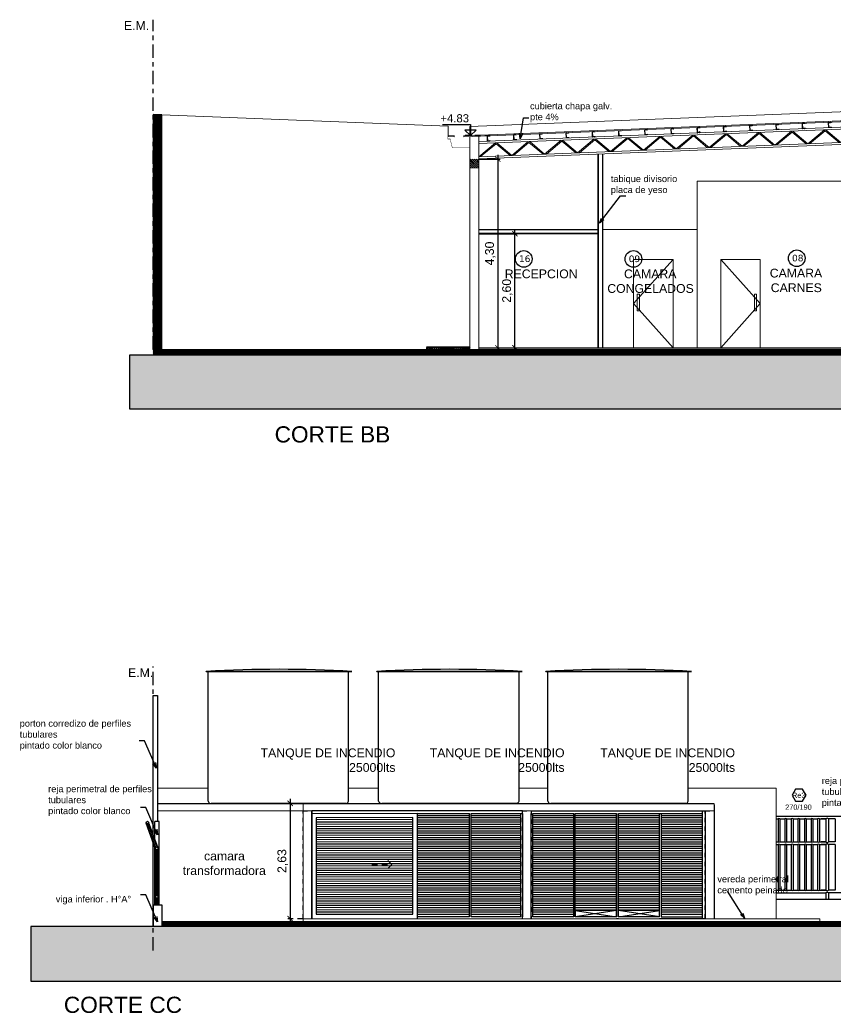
# Model space of a CAD drawing. Header units: metres. Extents: x 1166 to 1459, y -137 to 62.
# Drawn here: x 1255.54 to 1274.12, y -89.62 to -66.97 of the extents above; entities that cross this region are included whole.
import ezdxf

# ---------------------------------------------------------------- set-up
doc = ezdxf.new("R2010")
doc.units = ezdxf.units.M
doc.header["$LTSCALE"] = 0.508
doc.header["$PDMODE"] = 1
doc.header["$PDSIZE"] = -2
for name, pattern in [('ACAD_ISO10W100', [18, 12, -3, 0, -3]), ('HIDDEN', [0.375, 0.25, -0.125]), ('HIDDEN2', [0.1875, 0.125, -0.0625])]:
    doc.linetypes.add(name, pattern=pattern)
doc.layers.get('0').update_dxf_attribs({"color": 9})
doc.layers.get('Defpoints').update_dxf_attribs({"color": 9})
for name, color, linetype in [('1-EJES', 9, 'ACAD_ISO10W100'), ('2-Desig-Carp', 9, 'Continuous'), ('2-texto', 9, 'Continuous'), ('3-muros', 9, 'Continuous'), ('3-tabiques', 9, 'Continuous'), ('3-VISTA', 9, 'Continuous'), ('4-carpinterias', 9, 'Continuous'), ('8-cotas-100', 9, 'Continuous'), ('9-Hatch', 9, 'Continuous'), ('9-Hatch existente', 9, 'Continuous'), ('arq 0.09', 9, 'Continuous'), ('arq carpinterias', 9, 'Continuous'), ('arq gris 251', 9, 'Continuous'), ('Estructura', 9, 'HIDDEN2'), ('Metálica', 9, 'Continuous')]:
    doc.layers.add(name, color=color, linetype=linetype)
doc.styles.add('swiss', font='swissel.ttf')
doc.dimstyles.new('dim-100', dxfattribs={"dimtxt": 0.2, "dimasz": 0.12, "dimexe": 0.05, "dimexo": 0, "dimgap": 0.05, "dimtad": 1, "dimzin": 4, "dimtxsty": 'swiss', "dimblk": 'ARCHTICK', "dimcen": 0.5, "dimdle": 0.1, "dimclrd": 256, "dimclre": 252, "dimclrt": 256, "dimadec": 0, "dimazin": 0, "dimtfac": 1, "dimtix": 1, "dimtmove": 2, "dimatfit": 3, "dimldrblk": 'OPEN30', "dimfxl": 0.05, "dimtolj": 1, "dimtzin": 0, "dimarcsym": 0})

# ---------------------------------------------------------------- blocks, each defined once
blk = doc.blocks.new('C120x50x15x2')
for p, q in [((-0.025, 0.004), (-0.025, 0.116)), ((-0.023, 0.004), (-0.023, 0.116)), ((-0.021, 0.12), (0.021, 0.12)), ((-0.021, 0.118), (0.021, 0.118)), ((0.021, 0.002), (-0.021, 0.002)), ((0.021, 0), (-0.021, 0)), ((0.023, 0.116), (0.023, 0.105)), ((0.025, 0.105), (0.023, 0.105)), ((0.023, 0.015), (0.023, 0.004)), ((0.025, 0.015), (0.023, 0.015)), ((0.025, 0.116), (0.025, 0.105)), ((0.025, 0.015), (0.025, 0.004))]:
    blk.add_line(p, q)
for centre, radius, start, end in [((-0.021, 0.116), 0.004, 90, 180), ((-0.021, 0.004), 0.004, 180, 270), ((-0.021, 0.116), 0.002, 90, 180), ((-0.021, 0.004), 0.002, 180, 270), ((0.021, 0.116), 0.004, 0, 90), ((0.021, 0.116), 0.002, 0, 90), ((0.021, 0.004), 0.004, 270, 0), ((0.021, 0.004), 0.002, 270, 0)]:
    blk.add_arc(centre, radius, start, end)
blk = doc.blocks.new('_ARCHTICK')
at = {"color": 0, "linetype": 'ByBlock', "const_width": 0.15}
blk.add_lwpolyline([(-0.5, -0.5), (0.5, 0.5)], dxfattribs=at)
blk = doc.blocks.new('_Open30')
at = {"color": 0, "linetype": 'ByBlock', "lineweight": -2}
for p, q in [((-1, 0.27), (0, 0)), ((0, 0), (-1, -0.27)), ((0, 0), (-1, 0))]:
    blk.add_line(p, q, dxfattribs=at)
blk = doc.blocks.new('*D408')
at = {"layer": '8-cotas-100', "color": 252, "lineweight": -2, "transparency": 16777216}
for p, q in [((1266, -70.148), (1266.483, -70.148)), ((1265.999, -74.448), (1266.483, -74.448))]:
    blk.add_line(p, q, dxfattribs=at)
at = {"layer": '8-cotas-100', "lineweight": -2, "transparency": 16777216}
blk.add_line((1266.433, -70.048), (1266.433, -74.548), dxfattribs=at)
at = {"layer": 'Defpoints', "color": 0, "transparency": 16777216}
for p in [(1266, -70.148), (1265.999, -74.448), (1266.433, -74.448)]:
    blk.add_point(p, dxfattribs=at)
at = {"layer": '8-cotas-100', "lineweight": -2, "transparency": 16777216, "xscale": 0.12, "yscale": 0.12, "zscale": 0.12}
for p, rotation in [((1266.433, -70.148), 90), ((1266.433, -74.448), 270)]:
    blk.add_blockref('_ARCHTICK', p, dxfattribs=dict(at, rotation=rotation))
at = {"layer": '8-cotas-100', "transparency": 16777216, "insert": (1266.262, -72.298), "char_height": 0.2, "attachment_point": 5, "rotation": 90, "style": 'swiss'}
blk.add_mtext('\\A1;4,30', dxfattribs=at)
blk = doc.blocks.new('*D414')
at = {"layer": '8-cotas-100', "lineweight": -2, "transparency": 16777216}
blk.add_line((1266.822, -74.548), (1266.822, -71.748), dxfattribs=at)
at = {"layer": '8-cotas-100', "color": 252, "lineweight": -2, "transparency": 16777216}
for p, q in [((1265.999, -71.848), (1266.872, -71.848)), ((1265.999, -74.448), (1266.872, -74.448))]:
    blk.add_line(p, q, dxfattribs=at)
at = {"layer": 'Defpoints', "color": 0, "transparency": 16777216}
for p in [(1265.999, -71.848), (1266.822, -71.848), (1265.999, -74.448)]:
    blk.add_point(p, dxfattribs=at)
at = {"layer": '8-cotas-100', "lineweight": -2, "transparency": 16777216, "xscale": 0.12, "yscale": 0.12, "zscale": 0.12}
for p, rotation in [((1266.822, -71.848), 90), ((1266.822, -74.448), 270)]:
    blk.add_blockref('_ARCHTICK', p, dxfattribs=dict(at, rotation=rotation))
at = {"layer": '8-cotas-100', "transparency": 16777216, "insert": (1266.651, -73.148), "char_height": 0.2, "attachment_point": 5, "rotation": 90, "style": 'swiss'}
blk.add_mtext('\\A1;2,60', dxfattribs=at)
blk = doc.blocks.new('*D595')
at = {"layer": '8-cotas-100', "color": 252, "linetype": 'HIDDEN', "lineweight": -2, "transparency": 16777216}
for p, q in [((1261.994, -84.835), (1261.649, -84.835)), ((1261.994, -87.465), (1261.649, -87.465))]:
    blk.add_line(p, q, dxfattribs=at)
at = {"layer": '8-cotas-100', "lineweight": -2, "transparency": 16777216}
blk.add_line((1261.699, -84.735), (1261.699, -87.565), dxfattribs=at)
at = {"layer": 'Defpoints', "color": 0, "transparency": 16777216}
for p in [(1261.994, -84.835), (1261.699, -87.465), (1261.994, -87.465)]:
    blk.add_point(p, dxfattribs=at)
at = {"layer": '8-cotas-100', "lineweight": -2, "transparency": 16777216, "xscale": 0.12, "yscale": 0.12, "zscale": 0.12}
for p, rotation in [((1261.699, -84.835), 90), ((1261.699, -87.465), 270)]:
    blk.add_blockref('_ARCHTICK', p, dxfattribs=dict(at, rotation=rotation))
at = {"layer": '8-cotas-100', "transparency": 16777216, "insert": (1261.528, -86.15), "char_height": 0.2, "attachment_point": 5, "rotation": 90, "style": 'swiss'}
blk.add_mtext('\\A1;2,63', dxfattribs=at)

msp = doc.modelspace()

# ---------------------------------------------------------------- hatches: boundary and pattern name
at = {"layer": '9-Hatch', "linetype": 'Continuous', "lineweight": 0}
h = msp.add_hatch(dxfattribs=at)
h.set_pattern_fill('ANSI31', color=256, scale=0.01, angle=-90)
h.set_pattern_definition([(315, (-1e-12, -13.57876), (0.0224506403, 0.0224506403), [])])
h.paths.add_polyline_path([(1265.997, -70.148), (1265.799, -70.148), (1265.799, -70.348), (1265.997, -70.348)])
h = msp.add_hatch(dxfattribs=at)
h.set_pattern_fill('ANSI31', color=256, scale=0.005, angle=-90)
h.set_pattern_definition([(315, (0.2, -11.814364), (0.01122532015, 0.01122532015), [])])
h.paths.add_polyline_path([(1302.174, -74.608), (1302.174, -74.488), (1258.574, -74.488), (1258.574, -74.608)])
h.paths.add_polyline_path([(1303.184, -74.488), (1303.184, -74.608), (1336.974, -74.608), (1336.974, -74.488)])
at = {"layer": '9-Hatch'}
h = msp.add_hatch(dxfattribs=at)
h.set_pattern_fill('ANSI31', color=256, scale=0.01, angle=-90)
h.set_pattern_definition([(315, (0, -13.905735), (0.0224506403, 0.0224506403), [])])
h.paths.add_polyline_path([(1265.799, -74.438), (1264.804, -74.438), (1264.804, -74.488), (1265.799, -74.488)])
h = msp.add_hatch(dxfattribs=at)
h.set_pattern_fill('HOUND', color=256, scale=0.1, angle=45)
h.set_pattern_definition([(45, (0, 0.21733), (0.336759605, 0.561266008), [2.54, -1.27]), (135, (0, 0.21733), (0.336759605, -0.561266008), [2.54, -1.27])])
h.paths.add_polyline_path([(1338.885, -75.85), (1338.885, -74.608), (1258.047, -74.608), (1258.047, -75.85)])
at = {"layer": '9-Hatch', "linetype": 'Continuous', "lineweight": 0}
h = msp.add_hatch(dxfattribs=at)
h.set_pattern_fill('ANSI31', color=256, scale=0.005, angle=-90)
h.set_pattern_definition([(315, (29.026803, -24.85161), (0.01122532015, 0.01122532015), [])])
h.paths.add_polyline_path([(1272.31, -87.645), (1272.31, -87.525), (1258.774, -87.525), (1258.774, -87.645)])
h.paths.add_polyline_path([(1272.31, -87.525), (1272.31, -87.645), (1333.924, -87.645), (1333.924, -87.525)])
at = {"layer": '9-Hatch'}
h = msp.add_hatch(dxfattribs=at)
h.set_pattern_fill('HOUND', color=256, scale=0.1, angle=45)
h.set_pattern_definition([(45, (11.76061, 1.39057), (0.336759605, 0.561266008), [2.54, -1.27]), (135, (11.76061, 1.39057), (0.336759605, -0.561266008), [2.54, -1.27])])
h.paths.add_polyline_path([(1272.31, -88.887), (1272.31, -87.645), (1255.789, -87.645), (1255.789, -88.887)])
h.paths.add_polyline_path([(1272.31, -87.645), (1272.31, -88.887), (1334.196, -88.887), (1334.196, -87.645)])
at = {"layer": '9-Hatch existente', "linetype": 'Continuous', "lineweight": 0}
h = msp.add_hatch(dxfattribs=at)
h.set_pattern_fill('ANSI31', color=256, scale=0.005, angle=-90)
h.set_pattern_definition([(315, (0, -11.694364), (0.01122532015, 0.01122532015), [])])
h.paths.add_polyline_path([(1258.773, -69.139), (1258.574, -69.131), (1258.574, -74.488), (1258.774, -74.488)])

# ---------------------------------------------------------------- linework, layer by layer
at = {"layer": '1-EJES', "linetype": 'ACAD_ISO10W100', "ltscale": 0.05}
for p, q in [((1258.574, -74.488), (1258.574, -66.971)), ((1258.574, -88.187), (1258.574, -81.716)), ((1258.574, -87.645), (1258.574, -83.238))]:
    msp.add_line(p, q, dxfattribs=at)
at = {"layer": '2-texto'}
msp.add_line((1265.939, -69.485), (1265.679, -69.485), dxfattribs=at)
at = {"layer": '2-texto', "linetype": 'HIDDEN'}
msp.add_line((1266.261, -69.608), (1265.69, -69.608), dxfattribs=at)
at = {"layer": '2-texto'}
for points in [[(1265.175, -69.353), (1265.809, -69.353), (1265.809, -69.608)], [(1265.809, -69.608), (1265.679, -69.485)], [(1265.809, -69.608), (1265.939, -69.485)]]:
    msp.add_lwpolyline(points, dxfattribs=at)
for centre in [(1267.022, -72.423), (1269.524, -72.423), (1273.247, -72.407)]:
    msp.add_circle(centre, 0.19, dxfattribs=at)
at = {"layer": '3-muros', "linetype": 'Continuous', "lineweight": 0}
for p, q in [((1258.574, -69.131), (1258.574, -74.48)), ((1258.774, -69.139), (1258.774, -74.488)), ((1258.574, -70.921), (1258.574, -73.921)), ((1258.774, -74.488), (1258.774, -71.888)), ((1265.999, -74.448), (1280.154, -74.448)), ((1265.999, -74.458), (1280.154, -74.458)), ((1258.774, -87.525), (1258.774, -87.465))]:
    msp.add_line(p, q, dxfattribs=at)
at = {"layer": '3-muros'}
for p, q in [((1258.774, -69.139), (1258.574, -69.131)), ((1271.362, -84.865), (1271.362, -87.465))]:
    msp.add_line(p, q, dxfattribs=at)
at = {"layer": '3-muros', "lineweight": 0}
for p, q in [((1265.797, -74.488), (1265.795, -69.629)), ((1265.999, -74.488), (1265.999, -69.621))]:
    msp.add_line(p, q, dxfattribs=at)
at = {"layer": '3-muros', "linetype": 'Continuous', "lineweight": 0, "flags": 128}
msp.add_lwpolyline([(1264.804, -74.428), (1264.804, -74.428), (1265.799, -74.428)], dxfattribs=at)
at = {"layer": '3-muros'}
msp.add_lwpolyline([(1258.047, -74.608), (1338.885, -74.608), (1338.885, -75.85), (1258.047, -75.85)], close=True, dxfattribs=at)
for points in [[(1272.31, -87.645), (1255.789, -87.645), (1255.789, -88.887), (1272.31, -88.887)], [(1272.31, -88.887), (1334.196, -88.887), (1334.196, -87.645), (1272.31, -87.645)]]:
    msp.add_lwpolyline(points, dxfattribs=at)
at = {"layer": '3-tabiques', "linetype": 'Continuous', "lineweight": 0}
for p, q in [((1265.795, -69.401), (1275.904, -69.001)), ((1265.299, -69.397), (1258.774, -69.139)), ((1265.299, -69.629), (1265.299, -69.397)), ((1265.794, -69.609), (1265.795, -69.401)), ((1268.716, -74.448), (1268.716, -70.034)), ((1268.728, -74.448), (1268.728, -70.034)), ((1268.816, -74.448), (1268.816, -70.03)), ((1268.828, -74.448), (1268.828, -70.03)), ((1268.716, -71.748), (1265.999, -71.748)), ((1268.716, -71.76), (1265.999, -71.76)), ((1268.716, -71.836), (1265.999, -71.836)), ((1268.716, -71.848), (1265.999, -71.848))]:
    msp.add_line(p, q, dxfattribs=at)
at = {"layer": '3-VISTA', "lineweight": 0}
for p, q in [((1265.653, -69.615), (1275.903, -69.209)), ((1265.654, -69.635), (1275.904, -69.229)), ((1266, -69.741), (1275.904, -69.35)), ((1266.002, -69.791), (1275.904, -69.4)), ((1272.749, -69.825), (1273.126, -69.509)), ((1273.499, -69.795), (1273.158, -69.509)), ((1273.499, -69.795), (1273.876, -69.48)), ((1273.54, -69.794), (1273.892, -69.499)), ((1274.212, -69.767), (1273.892, -69.499)), ((1274.249, -69.765), (1273.908, -69.48)), ((1265.441, -69.615), (1265.299, -69.609)), ((1265.44, -69.635), (1265.299, -69.629)), ((1265.44, -69.635), (1265.44, -69.615)), ((1265.654, -69.635), (1265.654, -69.615)), ((1265.998, -70.092), (1275.904, -69.7)), ((1266, -70.142), (1275.904, -69.75)), ((1266.75, -70.062), (1267.127, -69.747)), ((1267.5, -70.032), (1267.159, -69.747)), ((1267.5, -70.032), (1267.877, -69.717)), ((1267.541, -70.031), (1267.893, -69.736)), ((1268.213, -70.004), (1267.893, -69.736)), ((1268.25, -70.003), (1267.909, -69.717)), ((1268.25, -70.003), (1268.627, -69.687)), ((1268.291, -70.001), (1268.643, -69.707)), ((1268.963, -69.975), (1268.643, -69.707)), ((1269, -69.973), (1268.659, -69.687)), ((1269, -69.973), (1269.377, -69.658)), ((1269.041, -69.972), (1269.393, -69.677)), ((1269.713, -69.945), (1269.393, -69.677)), ((1269.75, -69.943), (1269.409, -69.658)), ((1269.75, -69.943), (1270.127, -69.628)), ((1269.791, -69.942), (1270.143, -69.647)), ((1270.463, -69.915), (1270.143, -69.647)), ((1270.5, -69.914), (1270.159, -69.628)), ((1270.5, -69.914), (1270.876, -69.598)), ((1270.541, -69.912), (1270.892, -69.618)), ((1271.213, -69.886), (1270.892, -69.618)), ((1271.25, -69.884), (1270.909, -69.598)), ((1271.25, -69.884), (1271.626, -69.569)), ((1271.291, -69.883), (1271.642, -69.588)), ((1271.962, -69.856), (1271.642, -69.588)), ((1272, -69.854), (1271.658, -69.569)), ((1272, -69.854), (1272.376, -69.539)), ((1272.04, -69.853), (1272.392, -69.558)), ((1272.712, -69.826), (1272.392, -69.558)), ((1272.749, -69.825), (1272.408, -69.539)), ((1272.79, -69.823), (1273.142, -69.529)), ((1273.462, -69.797), (1273.142, -69.529)), ((1266, -70.092), (1266.377, -69.776)), ((1266.041, -70.09), (1266.393, -69.796)), ((1266.713, -70.064), (1266.393, -69.796)), ((1266.75, -70.062), (1266.409, -69.776)), ((1266.791, -70.061), (1267.143, -69.766)), ((1267.463, -70.034), (1267.143, -69.766)), ((1259.828, -84.485), (1258.674, -84.485)), ((1263.716, -84.485), (1263.028, -84.485)), ((1267.571, -84.485), (1266.916, -84.485)), ((1272.774, -84.485), (1270.771, -84.485)), ((1272.774, -87.465), (1272.774, -84.485)), ((1258.574, -84.865), (1258.574, -87.525)), ((1271.362, -84.835), (1258.674, -84.835)), ((1271.362, -84.845), (1258.674, -84.845)), ((1258.674, -84.845), (1258.674, -85.005)), ((1271.362, -84.845), (1258.674, -84.845)), ((1261.994, -87.525), (1261.994, -84.835)), ((1271.362, -85.005), (1271.362, -84.845)), ((1261.994, -85.005), (1258.674, -85.005)), ((1258.674, -85.005), (1271.362, -85.005))]:
    msp.add_line(p, q, dxfattribs=at)
at = {"layer": '3-VISTA', "linetype": 'Continuous', "lineweight": 0}
for p, q in [((1270.974, -74.448), (1270.974, -70.648)), ((1270.974, -70.648), (1274.974, -70.648)), ((1270.974, -71.748), (1268.828, -71.748))]:
    msp.add_line(p, q, dxfattribs=at)
at = {"layer": '3-VISTA'}
for p, q in [((1263.103, -81.825), (1259.787, -81.825)), ((1259.787, -81.835), (1259.787, -81.825)), ((1263.103, -81.835), (1259.787, -81.835)), ((1259.828, -84.785), (1259.828, -81.825)), ((1263.073, -81.835), (1259.917, -81.835)), ((1263.028, -84.785), (1263.028, -81.835)), ((1266.991, -81.825), (1263.675, -81.825)), ((1263.675, -81.835), (1263.675, -81.825)), ((1266.991, -81.835), (1263.675, -81.835)), ((1263.716, -84.785), (1263.716, -81.825)), ((1266.961, -81.835), (1263.805, -81.835)), ((1266.916, -84.785), (1266.916, -81.835)), ((1270.846, -81.825), (1267.53, -81.825)), ((1267.53, -81.835), (1267.53, -81.825)), ((1270.846, -81.835), (1267.53, -81.835)), ((1267.571, -84.785), (1267.571, -81.825)), ((1270.816, -81.835), (1267.66, -81.835)), ((1270.771, -84.785), (1270.771, -81.835)), ((1262.978, -84.835), (1259.898, -84.835)), ((1266.866, -84.835), (1263.786, -84.835)), ((1270.721, -84.835), (1267.642, -84.835))]:
    msp.add_line(p, q, dxfattribs=at)
at = {"layer": '3-VISTA', "linetype": 'Continuous', "lineweight": 0}
for points in [[(1270.428, -74.438), (1270.428, -72.438), (1269.528, -72.438), (1269.528, -74.438)], [(1270.428, -72.438), (1269.528, -73.438), (1270.428, -74.448)], [(1271.515, -74.438), (1271.515, -72.438), (1272.415, -72.438), (1272.415, -74.438)], [(1271.515, -72.438), (1272.415, -73.438), (1271.515, -74.448)], [(1269.659, -73.223), (1269.659, -73.603), (1269.61, -73.603), (1269.61, -73.223), (1269.659, -73.223)], [(1272.284, -73.223), (1272.284, -73.603), (1272.333, -73.603), (1272.333, -73.223), (1272.284, -73.223)]]:
    msp.add_lwpolyline(points, dxfattribs=at)
at = {"layer": '3-VISTA', "lineweight": 0, "flags": 128}
for points in [[(1261.994, -87.465), (1272.31, -87.465)], [(1272.31, -87.465), (1272.774, -87.465), (1273.774, -87.465), (1273.774, -87.525)]]:
    msp.add_lwpolyline(points, dxfattribs=at)
at = {"layer": '3-VISTA'}
for centre, radius, start, end in [((1261.445, -111.557), 29.778, 86.8083, 93.1917), ((1265.333, -111.557), 29.778, 86.8083, 93.1917), ((1269.188, -111.557), 29.778, 86.8083, 93.1917), ((1259.888, -84.775), 0.061, 189.5576, 260.4424), ((1262.968, -84.775), 0.061, 279.5576, 350.4424), ((1263.776, -84.775), 0.061, 189.5576, 260.4424), ((1266.856, -84.775), 0.061, 279.5576, 350.4424), ((1267.632, -84.775), 0.061, 189.5576, 260.4424), ((1270.711, -84.775), 0.061, 279.5576, 350.4424)]:
    msp.add_arc(centre, radius, start, end, dxfattribs=at)
at = {"layer": '4-carpinterias'}
for p, q in [((1272.774, -85.125), (1275.377, -85.125)), ((1258.63, -85.876), (1258.415, -85.284)), ((1258.63, -85.876), (1258.415, -85.284)), ((1258.636, -85.846), (1258.438, -85.303)), ((1258.636, -85.846), (1258.438, -85.303)), ((1258.664, -85.836), (1258.466, -85.293)), ((1258.664, -85.836), (1258.466, -85.293)), ((1258.687, -85.855), (1258.471, -85.263)), ((1258.687, -85.855), (1258.471, -85.263)), ((1258.612, -85.649), (1258.612, -85.245)), ((1258.712, -85.245), (1258.612, -85.245)), ((1258.712, -87.145), (1258.712, -85.245)), ((1272.774, -85.185), (1272.822, -85.185)), ((1272.822, -85.185), (1272.822, -85.715)), ((1272.862, -85.185), (1272.972, -85.185)), ((1272.862, -85.185), (1272.862, -85.715)), ((1272.972, -85.185), (1272.972, -85.715)), ((1273.012, -85.185), (1273.122, -85.185)), ((1273.012, -85.185), (1273.012, -85.715)), ((1273.122, -85.185), (1273.122, -85.715)), ((1273.162, -85.185), (1273.272, -85.185)), ((1273.162, -85.185), (1273.162, -85.715)), ((1273.272, -85.185), (1273.272, -85.715)), ((1273.312, -85.185), (1273.422, -85.185)), ((1273.312, -85.185), (1273.312, -85.715)), ((1273.422, -85.185), (1273.422, -85.715)), ((1273.462, -85.185), (1273.572, -85.185)), ((1273.462, -85.185), (1273.462, -85.715)), ((1273.572, -85.185), (1273.572, -85.715)), ((1273.612, -85.185), (1273.722, -85.185)), ((1273.612, -85.185), (1273.612, -85.715)), ((1273.722, -85.185), (1273.722, -85.715)), ((1273.762, -85.185), (1273.762, -85.715)), ((1273.762, -85.185), (1273.912, -85.185)), ((1273.912, -85.185), (1273.802, -85.185)), ((1273.912, -85.185), (1273.912, -85.715)), ((1273.912, -85.185), (1273.912, -85.715)), ((1273.972, -85.185), (1273.972, -85.715)), ((1274.122, -85.185), (1273.972, -85.185)), ((1274.122, -85.185), (1274.122, -85.715)), ((1258.612, -87.145), (1258.612, -85.824)), ((1258.612, -87.145), (1258.612, -85.824)), ((1272.774, -85.715), (1272.822, -85.715)), ((1272.774, -85.775), (1272.822, -85.775)), ((1272.822, -85.775), (1272.822, -86.815)), ((1272.862, -85.715), (1272.972, -85.715)), ((1272.862, -85.775), (1273.122, -85.775)), ((1272.862, -85.775), (1272.862, -86.815)), ((1272.862, -85.775), (1272.972, -85.775)), ((1272.972, -85.775), (1272.972, -86.815)), ((1273.012, -85.715), (1273.122, -85.715)), ((1273.012, -85.775), (1273.012, -86.815)), ((1273.122, -85.775), (1273.122, -86.815)), ((1273.162, -85.715), (1273.272, -85.715)), ((1273.162, -85.775), (1273.272, -85.775)), ((1273.162, -85.775), (1273.162, -86.815)), ((1273.272, -85.775), (1273.272, -86.815)), ((1273.312, -85.715), (1273.422, -85.715)), ((1273.312, -85.775), (1273.422, -85.775)), ((1273.312, -85.775), (1273.312, -86.815)), ((1273.422, -85.775), (1273.422, -86.815)), ((1273.462, -85.715), (1273.572, -85.715)), ((1273.462, -85.775), (1273.572, -85.775)), ((1273.462, -85.775), (1273.462, -86.815)), ((1273.572, -85.775), (1273.572, -86.815)), ((1273.612, -85.715), (1273.722, -85.715)), ((1273.612, -85.775), (1273.722, -85.775)), ((1273.612, -85.775), (1273.612, -86.815)), ((1273.722, -85.775), (1273.722, -86.815)), ((1273.762, -85.715), (1273.912, -85.715)), ((1273.762, -85.775), (1273.912, -85.775)), ((1273.762, -85.775), (1273.762, -86.815)), ((1273.912, -85.715), (1273.802, -85.715)), ((1273.912, -85.775), (1273.802, -85.775)), ((1273.912, -85.775), (1273.912, -86.815)), ((1273.912, -85.775), (1273.912, -86.815)), ((1274.122, -85.715), (1273.972, -85.715)), ((1273.972, -85.775), (1273.972, -86.815)), ((1274.122, -85.775), (1273.972, -85.775)), ((1274.122, -85.775), (1274.122, -86.815)), ((1258.629, -87.145), (1258.629, -85.865)), ((1258.629, -87.145), (1258.629, -85.865)), ((1258.644, -85.891), (1258.644, -86.939)), ((1258.644, -85.891), (1258.644, -86.939)), ((1258.674, -85.891), (1258.674, -86.939)), ((1258.674, -85.891), (1258.674, -86.939)), ((1258.689, -87.145), (1258.689, -85.865)), ((1258.689, -87.145), (1258.689, -85.865)), ((1272.774, -86.815), (1272.822, -86.815)), ((1272.774, -86.875), (1273.912, -86.875)), ((1272.862, -86.815), (1272.972, -86.815)), ((1273.012, -86.815), (1273.122, -86.815)), ((1273.162, -86.815), (1273.272, -86.815)), ((1273.312, -86.815), (1273.422, -86.815)), ((1273.462, -86.815), (1273.572, -86.815)), ((1273.612, -86.815), (1273.722, -86.815)), ((1273.762, -86.815), (1273.912, -86.815)), ((1273.912, -86.815), (1273.802, -86.815)), ((1273.912, -86.875), (1273.912, -87.025)), ((1273.912, -86.875), (1273.912, -87.025)), ((1274.122, -86.815), (1273.972, -86.815)), ((1273.972, -86.875), (1273.972, -87.025)), ((1275.412, -86.875), (1273.972, -86.875)), ((1258.574, -87.145), (1258.574, -87.645)), ((1258.574, -87.145), (1258.774, -87.145)), ((1258.574, -87.145), (1258.574, -87.645)), ((1258.574, -87.145), (1258.774, -87.145)), ((1258.644, -86.991), (1258.644, -87.145)), ((1258.644, -86.991), (1258.644, -87.145)), ((1258.674, -86.991), (1258.674, -87.145)), ((1258.674, -86.991), (1258.674, -87.145)), ((1258.774, -87.145), (1258.774, -87.645)), ((1258.774, -87.145), (1258.774, -87.645)), ((1276.498, -87.025), (1272.774, -87.025))]:
    msp.add_line(p, q, dxfattribs=at)
at = {"layer": '4-carpinterias', "lineweight": 0, "const_width": 0.01, "flags": 128}
msp.add_lwpolyline([(1265.795, -69.637), (1265.795, -69.887), (1265.395, -69.887), (1265.345, -69.687), (1265.295, -69.687), (1265.293, -69.63), (1265.313, -69.63)], dxfattribs=at)
at = {"layer": '4-carpinterias', "flags": 128}
msp.add_lwpolyline([(1258.574, -87.525), (1258.574, -82.375), (1258.674, -82.375), (1258.674, -85.245)], dxfattribs=at)
at = {"layer": '4-carpinterias'}
for centre in [(1258.443, -85.274), (1258.443, -85.274), (1258.659, -85.865), (1258.659, -85.865), (1258.659, -86.965), (1258.659, -86.965)]:
    msp.add_circle(centre, 0.03, dxfattribs=at)
for centre, radius, start, end in [((1272.842, -85.209), 0.0308, 49.5858, 130.4142), ((1272.992, -85.209), 0.0308, 49.5858, 130.4142), ((1273.142, -85.209), 0.0308, 49.5858, 130.4142), ((1273.292, -85.209), 0.0308, 49.5858, 130.4142), ((1273.442, -85.209), 0.0308, 49.5858, 130.4142), ((1273.592, -85.209), 0.0308, 49.5858, 130.4142), ((1273.742, -85.209), 0.0308, 49.5858, 130.4142), ((1273.942, -85.218), 0.0442, 47.2903, 132.7097), ((1272.842, -85.692), 0.0308, 229.5858, 310.4142), ((1272.842, -85.799), 0.0308, 49.5858, 130.4142), ((1272.992, -85.692), 0.0308, 229.5858, 310.4142), ((1272.992, -85.799), 0.0308, 49.5858, 130.4142), ((1273.142, -85.692), 0.0308, 229.5858, 310.4142), ((1273.142, -85.799), 0.0308, 49.5858, 130.4142), ((1273.292, -85.692), 0.0308, 229.5858, 310.4142), ((1273.292, -85.799), 0.0308, 49.5858, 130.4142), ((1273.442, -85.692), 0.0308, 229.5858, 310.4142), ((1273.442, -85.799), 0.0308, 49.5858, 130.4142), ((1273.592, -85.692), 0.0308, 229.5858, 310.4142), ((1273.592, -85.799), 0.0308, 49.5858, 130.4142), ((1273.742, -85.692), 0.0308, 229.5858, 310.4142), ((1273.742, -85.799), 0.0308, 49.5858, 130.4142), ((1273.942, -85.683), 0.0442, 227.2903, 312.7097), ((1273.942, -85.808), 0.0442, 47.2903, 132.7097), ((1272.842, -86.792), 0.0308, 229.5858, 310.4142), ((1272.992, -86.792), 0.0308, 229.5858, 310.4142), ((1273.142, -86.792), 0.0308, 229.5858, 310.4142), ((1273.292, -86.792), 0.0308, 229.5858, 310.4142), ((1273.442, -86.792), 0.0308, 229.5858, 310.4142), ((1273.592, -86.792), 0.0308, 229.5858, 310.4142), ((1273.742, -86.792), 0.0308, 229.5858, 310.4142), ((1273.942, -86.783), 0.0442, 227.2903, 312.7097), ((1273.942, -86.908), 0.0442, 47.2903, 132.7097)]:
    msp.add_arc(centre, radius, start, end, dxfattribs=at)
at = {"layer": '9-Hatch', "linetype": 'HIDDEN'}
for points in [[(1263.564, -86.226), (1264.014, -86.226), (1263.879, -86.088)], [(1263.564, -86.226), (1264.014, -86.226), (1263.879, -86.364)]]:
    msp.add_lwpolyline(points, dxfattribs=at)
at = {"layer": 'arq 0.09'}
for p, q in [((1262.194, -87.465), (1262.194, -85.005)), ((1264.594, -85.11), (1265.783, -85.11)), ((1265.783, -87.425), (1265.783, -85.065)), ((1265.823, -87.425), (1265.823, -85.065)), ((1265.823, -85.11), (1266.96, -85.11)), ((1266.96, -87.425), (1266.96, -85.065)), ((1267.194, -87.465), (1267.194, -85.065)), ((1267.194, -87.465), (1267.194, -85.065)), ((1267.23, -87.425), (1267.23, -85.065)), ((1267.23, -85.11), (1268.164, -85.11)), ((1268.164, -87.425), (1268.164, -85.065)), ((1268.194, -87.425), (1268.194, -85.065)), ((1268.194, -85.11), (1269.141, -85.11)), ((1269.181, -87.425), (1269.181, -85.065)), ((1269.181, -85.11), (1270.116, -85.11)), ((1270.116, -87.425), (1270.116, -85.065)), ((1270.156, -85.11), (1271.077, -85.11)), ((1264.494, -85.205), (1262.294, -85.21)), ((1262.294, -85.26), (1264.494, -85.255)), ((1262.294, -85.31), (1264.494, -85.305)), ((1262.294, -85.36), (1264.494, -85.355)), ((1264.594, -85.16), (1265.783, -85.16)), ((1264.594, -85.21), (1265.783, -85.21)), ((1264.594, -85.26), (1265.783, -85.26)), ((1264.594, -85.31), (1265.783, -85.31)), ((1264.594, -85.36), (1265.783, -85.36)), ((1265.823, -85.16), (1266.96, -85.16)), ((1265.823, -85.21), (1266.96, -85.21)), ((1265.823, -85.26), (1266.96, -85.26)), ((1265.823, -85.31), (1266.96, -85.31)), ((1265.823, -85.36), (1266.96, -85.36)), ((1267.23, -85.16), (1268.164, -85.16)), ((1267.23, -85.21), (1268.164, -85.21)), ((1267.23, -85.26), (1268.164, -85.26)), ((1267.23, -85.31), (1268.164, -85.31)), ((1267.23, -85.36), (1268.164, -85.36)), ((1268.194, -85.16), (1269.141, -85.16)), ((1268.194, -85.21), (1269.141, -85.21)), ((1268.194, -85.26), (1269.141, -85.26)), ((1268.194, -85.31), (1269.141, -85.31)), ((1268.194, -85.36), (1269.141, -85.36)), ((1269.181, -85.16), (1270.116, -85.16)), ((1269.181, -85.21), (1270.116, -85.21)), ((1269.181, -85.26), (1270.116, -85.26)), ((1269.181, -85.31), (1270.116, -85.31)), ((1269.181, -85.36), (1270.116, -85.36)), ((1270.156, -85.16), (1271.094, -85.16)), ((1270.156, -85.21), (1271.094, -85.21)), ((1270.156, -85.26), (1271.094, -85.26)), ((1270.156, -85.31), (1271.094, -85.31)), ((1270.156, -85.36), (1271.094, -85.36)), ((1262.294, -85.41), (1264.494, -85.405)), ((1262.294, -85.46), (1264.494, -85.455)), ((1262.294, -85.51), (1264.494, -85.505)), ((1262.294, -85.56), (1264.494, -85.555)), ((1262.294, -85.61), (1264.494, -85.605)), ((1264.594, -85.41), (1265.783, -85.41)), ((1264.594, -85.46), (1265.783, -85.46)), ((1264.594, -85.51), (1265.783, -85.51)), ((1264.594, -85.56), (1265.783, -85.56)), ((1265.823, -85.41), (1266.96, -85.41)), ((1265.823, -85.46), (1266.96, -85.46)), ((1265.823, -85.51), (1266.96, -85.51)), ((1265.823, -85.56), (1266.96, -85.56)), ((1267.23, -85.41), (1268.164, -85.41)), ((1267.23, -85.46), (1268.164, -85.46)), ((1267.23, -85.51), (1268.164, -85.51)), ((1267.23, -85.56), (1268.164, -85.56)), ((1268.194, -85.41), (1269.141, -85.41)), ((1268.194, -85.46), (1269.141, -85.46)), ((1268.194, -85.51), (1269.141, -85.51)), ((1268.194, -85.56), (1269.141, -85.56)), ((1269.181, -85.41), (1270.116, -85.41)), ((1269.181, -85.46), (1270.116, -85.46)), ((1269.181, -85.51), (1270.116, -85.51)), ((1269.181, -85.56), (1270.116, -85.56)), ((1270.156, -85.41), (1271.094, -85.41)), ((1270.156, -85.46), (1271.094, -85.46)), ((1270.156, -85.51), (1271.094, -85.51)), ((1270.156, -85.56), (1271.094, -85.56)), ((1262.294, -85.66), (1264.494, -85.655)), ((1262.294, -85.71), (1264.494, -85.705)), ((1262.294, -85.76), (1264.494, -85.755)), ((1262.294, -85.81), (1264.494, -85.805)), ((1264.594, -85.61), (1265.783, -85.61)), ((1264.594, -85.66), (1265.783, -85.66)), ((1264.594, -85.71), (1265.783, -85.71)), ((1264.594, -85.76), (1265.783, -85.76)), ((1264.594, -85.81), (1265.783, -85.81)), ((1265.823, -85.61), (1266.96, -85.61)), ((1265.823, -85.66), (1266.96, -85.66)), ((1265.823, -85.71), (1266.96, -85.71)), ((1265.823, -85.76), (1266.96, -85.76)), ((1265.823, -85.81), (1266.96, -85.81)), ((1267.23, -85.61), (1268.164, -85.61)), ((1267.23, -85.66), (1268.164, -85.66)), ((1267.23, -85.71), (1268.164, -85.71)), ((1267.23, -85.76), (1268.164, -85.76)), ((1267.23, -85.81), (1268.164, -85.81)), ((1268.194, -85.61), (1269.141, -85.61)), ((1268.194, -85.66), (1269.141, -85.66)), ((1268.194, -85.71), (1269.141, -85.71)), ((1268.194, -85.76), (1269.141, -85.76)), ((1268.194, -85.81), (1269.141, -85.81)), ((1269.181, -85.61), (1270.116, -85.61)), ((1269.181, -85.66), (1270.116, -85.66)), ((1269.181, -85.71), (1270.116, -85.71)), ((1269.181, -85.76), (1270.116, -85.76)), ((1269.181, -85.81), (1270.116, -85.81)), ((1270.156, -85.61), (1271.094, -85.61)), ((1270.156, -85.66), (1271.094, -85.66)), ((1270.156, -85.71), (1271.094, -85.71)), ((1270.156, -85.76), (1271.094, -85.76)), ((1270.156, -85.81), (1271.094, -85.81)), ((1262.294, -85.86), (1264.494, -85.855)), ((1262.294, -85.91), (1264.494, -85.905)), ((1262.294, -85.96), (1264.494, -85.955)), ((1262.294, -86.01), (1264.494, -86.005)), ((1262.294, -86.06), (1264.494, -86.055)), ((1264.594, -85.86), (1265.783, -85.86)), ((1264.594, -85.91), (1265.783, -85.91)), ((1264.594, -85.96), (1265.783, -85.96)), ((1264.594, -86.01), (1265.783, -86.01)), ((1265.823, -85.86), (1266.96, -85.86)), ((1265.823, -85.91), (1266.96, -85.91)), ((1265.823, -85.96), (1266.96, -85.96)), ((1265.823, -86.01), (1266.96, -86.01)), ((1267.23, -85.86), (1268.164, -85.86)), ((1267.23, -85.91), (1268.164, -85.91)), ((1267.23, -85.96), (1268.164, -85.96)), ((1267.23, -86.01), (1268.164, -86.01)), ((1268.194, -85.86), (1269.141, -85.86)), ((1268.194, -85.91), (1269.141, -85.91)), ((1268.194, -85.96), (1269.141, -85.96)), ((1268.194, -86.01), (1269.141, -86.01)), ((1269.181, -85.86), (1270.116, -85.86)), ((1269.181, -85.91), (1270.116, -85.91)), ((1269.181, -85.96), (1270.116, -85.96)), ((1269.181, -86.01), (1270.116, -86.01)), ((1270.156, -85.86), (1271.094, -85.86)), ((1270.156, -85.91), (1271.094, -85.91)), ((1270.156, -85.96), (1271.094, -85.96)), ((1270.156, -86.01), (1271.094, -86.01)), ((1262.294, -86.11), (1264.494, -86.105)), ((1262.294, -86.16), (1264.494, -86.155)), ((1262.294, -86.21), (1264.494, -86.205)), ((1262.294, -86.26), (1264.494, -86.255)), ((1264.594, -86.06), (1265.783, -86.06)), ((1264.594, -86.11), (1265.783, -86.11)), ((1264.594, -86.16), (1265.783, -86.16)), ((1264.594, -86.21), (1265.783, -86.21)), ((1264.594, -86.26), (1265.783, -86.26)), ((1265.823, -86.06), (1266.96, -86.06)), ((1265.823, -86.11), (1266.96, -86.11)), ((1265.823, -86.16), (1266.96, -86.16)), ((1265.823, -86.21), (1266.96, -86.21)), ((1265.823, -86.26), (1266.96, -86.26)), ((1267.23, -86.06), (1268.164, -86.06)), ((1267.23, -86.11), (1268.164, -86.11)), ((1267.23, -86.16), (1268.164, -86.16)), ((1267.23, -86.21), (1268.164, -86.21)), ((1267.23, -86.26), (1268.164, -86.26)), ((1268.194, -86.06), (1269.141, -86.06)), ((1268.194, -86.11), (1269.141, -86.11)), ((1268.194, -86.16), (1269.141, -86.16)), ((1268.194, -86.21), (1269.141, -86.21)), ((1268.194, -86.26), (1269.141, -86.26)), ((1269.181, -86.06), (1270.116, -86.06)), ((1269.181, -86.11), (1270.116, -86.11)), ((1269.181, -86.16), (1270.116, -86.16)), ((1269.181, -86.21), (1270.116, -86.21)), ((1269.181, -86.26), (1270.116, -86.26)), ((1270.156, -86.06), (1271.094, -86.06)), ((1270.156, -86.11), (1271.094, -86.11)), ((1270.156, -86.16), (1271.094, -86.16)), ((1270.156, -86.21), (1271.094, -86.21)), ((1270.156, -86.26), (1271.094, -86.26)), ((1262.294, -86.31), (1264.494, -86.305)), ((1262.294, -86.36), (1264.494, -86.355)), ((1262.294, -86.41), (1264.494, -86.405)), ((1262.294, -86.46), (1264.494, -86.455)), ((1262.294, -86.51), (1264.494, -86.505)), ((1264.594, -86.31), (1265.783, -86.31)), ((1264.594, -86.36), (1265.783, -86.36)), ((1264.594, -86.41), (1265.783, -86.41)), ((1264.594, -86.46), (1265.783, -86.46)), ((1264.594, -86.51), (1265.783, -86.51)), ((1265.823, -86.31), (1266.96, -86.31)), ((1265.823, -86.36), (1266.96, -86.36)), ((1265.823, -86.41), (1266.96, -86.41)), ((1265.823, -86.46), (1266.96, -86.46)), ((1265.823, -86.51), (1266.96, -86.51)), ((1267.23, -86.31), (1268.164, -86.31)), ((1267.23, -86.36), (1268.164, -86.36)), ((1267.23, -86.41), (1268.164, -86.41)), ((1267.23, -86.46), (1268.164, -86.46)), ((1267.23, -86.51), (1268.164, -86.51)), ((1268.194, -86.31), (1269.141, -86.31)), ((1268.194, -86.36), (1269.141, -86.36)), ((1268.194, -86.41), (1269.141, -86.41)), ((1268.194, -86.46), (1269.141, -86.46)), ((1268.194, -86.51), (1269.141, -86.51)), ((1269.181, -86.31), (1270.116, -86.31)), ((1269.181, -86.36), (1270.116, -86.36)), ((1269.181, -86.41), (1270.116, -86.41)), ((1269.181, -86.46), (1270.116, -86.46)), ((1269.181, -86.51), (1270.116, -86.51)), ((1270.156, -86.31), (1271.094, -86.31)), ((1270.156, -86.36), (1271.094, -86.36)), ((1270.156, -86.41), (1271.094, -86.41)), ((1270.156, -86.46), (1271.094, -86.46)), ((1270.156, -86.51), (1271.094, -86.51)), ((1262.294, -86.56), (1264.494, -86.555)), ((1262.294, -86.61), (1264.494, -86.605)), ((1262.294, -86.66), (1264.494, -86.655)), ((1262.294, -86.71), (1264.494, -86.705)), ((1264.594, -86.56), (1265.783, -86.56)), ((1264.594, -86.61), (1265.783, -86.61)), ((1264.594, -86.66), (1265.783, -86.66)), ((1264.594, -86.71), (1265.783, -86.71)), ((1265.823, -86.56), (1266.96, -86.56)), ((1265.823, -86.61), (1266.96, -86.61)), ((1265.823, -86.66), (1266.96, -86.66)), ((1265.823, -86.71), (1266.96, -86.71)), ((1267.23, -86.56), (1268.164, -86.56)), ((1267.23, -86.61), (1268.164, -86.61)), ((1267.23, -86.66), (1268.164, -86.66)), ((1267.23, -86.71), (1268.164, -86.71)), ((1268.194, -86.56), (1269.141, -86.56)), ((1268.194, -86.61), (1269.141, -86.61)), ((1268.194, -86.66), (1269.141, -86.66)), ((1268.194, -86.71), (1269.141, -86.71)), ((1269.181, -86.56), (1270.116, -86.56)), ((1269.181, -86.61), (1270.116, -86.61)), ((1269.181, -86.66), (1270.116, -86.66)), ((1269.181, -86.71), (1270.116, -86.71)), ((1270.156, -86.56), (1271.094, -86.56)), ((1270.156, -86.61), (1271.094, -86.61)), ((1270.156, -86.66), (1271.094, -86.66)), ((1270.156, -86.71), (1271.094, -86.71)), ((1262.294, -86.76), (1264.494, -86.755)), ((1262.294, -86.81), (1264.494, -86.805)), ((1262.294, -86.86), (1264.494, -86.855)), ((1262.294, -86.91), (1264.494, -86.905)), ((1262.294, -86.96), (1264.494, -86.955)), ((1264.594, -86.76), (1265.783, -86.76)), ((1264.594, -86.81), (1265.783, -86.81)), ((1264.594, -86.86), (1265.783, -86.86)), ((1264.594, -86.91), (1265.783, -86.91)), ((1264.594, -86.96), (1265.783, -86.96)), ((1265.823, -86.76), (1266.96, -86.76)), ((1265.823, -86.81), (1266.96, -86.81)), ((1265.823, -86.86), (1266.96, -86.86)), ((1265.823, -86.91), (1266.96, -86.91)), ((1265.823, -86.96), (1266.96, -86.96)), ((1267.23, -86.76), (1268.164, -86.76)), ((1267.23, -86.81), (1268.164, -86.81)), ((1267.23, -86.86), (1268.164, -86.86)), ((1267.23, -86.91), (1268.164, -86.91)), ((1267.23, -86.96), (1268.164, -86.96)), ((1268.194, -86.76), (1269.141, -86.76)), ((1268.194, -86.81), (1269.141, -86.81)), ((1268.194, -86.86), (1269.141, -86.86)), ((1268.194, -86.91), (1269.141, -86.91)), ((1268.194, -86.96), (1269.141, -86.96)), ((1269.181, -86.76), (1270.116, -86.76)), ((1269.181, -86.81), (1270.116, -86.81)), ((1269.181, -86.86), (1270.116, -86.86)), ((1269.181, -86.91), (1270.116, -86.91)), ((1269.181, -86.96), (1270.116, -86.96)), ((1270.156, -86.76), (1271.094, -86.76)), ((1270.156, -86.81), (1271.094, -86.81)), ((1270.156, -86.86), (1271.094, -86.86)), ((1270.156, -86.91), (1271.094, -86.91)), ((1270.156, -86.96), (1271.094, -86.96)), ((1262.294, -87.01), (1264.494, -87.005)), ((1262.294, -87.06), (1264.494, -87.055)), ((1262.294, -87.11), (1264.494, -87.105)), ((1262.294, -87.16), (1264.494, -87.155)), ((1264.594, -87.01), (1265.783, -87.01)), ((1264.594, -87.06), (1265.783, -87.06)), ((1264.594, -87.11), (1265.783, -87.11)), ((1264.594, -87.16), (1265.783, -87.16)), ((1265.823, -87.01), (1266.96, -87.01)), ((1265.823, -87.06), (1266.96, -87.06)), ((1265.823, -87.11), (1266.96, -87.11)), ((1265.823, -87.16), (1266.96, -87.16)), ((1267.23, -87.01), (1268.164, -87.01)), ((1267.23, -87.06), (1268.164, -87.06)), ((1267.23, -87.11), (1268.164, -87.11)), ((1267.23, -87.16), (1268.164, -87.16)), ((1268.194, -87.01), (1269.141, -87.01)), ((1268.194, -87.06), (1269.141, -87.06)), ((1268.194, -87.11), (1269.141, -87.11)), ((1268.194, -87.16), (1269.141, -87.16)), ((1269.181, -87.01), (1270.116, -87.01)), ((1269.181, -87.06), (1270.116, -87.06)), ((1269.181, -87.11), (1270.116, -87.11)), ((1269.181, -87.16), (1270.116, -87.16)), ((1270.156, -87.01), (1271.094, -87.01)), ((1270.156, -87.06), (1271.094, -87.06)), ((1270.156, -87.11), (1271.094, -87.11)), ((1270.156, -87.16), (1271.094, -87.16)), ((1262.294, -87.21), (1264.494, -87.205)), ((1262.294, -87.26), (1264.494, -87.255)), ((1262.294, -87.31), (1264.494, -87.305)), ((1264.594, -87.21), (1265.783, -87.21)), ((1264.594, -87.26), (1265.783, -87.26)), ((1264.594, -87.31), (1265.783, -87.31)), ((1264.594, -87.36), (1265.783, -87.36)), ((1265.823, -87.21), (1266.96, -87.21)), ((1265.823, -87.26), (1266.96, -87.26)), ((1265.823, -87.31), (1266.96, -87.31)), ((1265.823, -87.36), (1266.96, -87.36)), ((1267.23, -87.21), (1268.164, -87.21)), ((1267.23, -87.26), (1268.164, -87.26)), ((1267.23, -87.31), (1268.164, -87.31)), ((1267.23, -87.36), (1268.164, -87.36)), ((1268.194, -87.21), (1269.141, -87.21)), ((1268.194, -87.26), (1269.141, -87.26)), ((1269.181, -87.21), (1270.116, -87.21)), ((1269.181, -87.26), (1270.116, -87.26)), ((1270.156, -87.21), (1271.094, -87.21)), ((1270.156, -87.26), (1271.094, -87.26)), ((1270.156, -87.31), (1271.094, -87.31)), ((1270.156, -87.36), (1271.094, -87.36)), ((1270.116, -87.425), (1269.181, -87.425))]:
    msp.add_line(p, q, dxfattribs=at)
for points in [[(1266.994, -85.005), (1262.194, -85.005), (1262.194, -87.465)], [(1262.194, -87.425), (1262.194, -85.065), (1264.594, -85.06)], [(1262.194, -87.465), (1262.194, -85.065), (1264.594, -85.06), (1264.594, -87.46)], [(1264.594, -85.065), (1265.783, -85.065)], [(1265.823, -85.065), (1266.994, -85.065), (1266.994, -87.425)], [(1267.194, -85.005), (1271.162, -85.005), (1271.162, -87.465), (1270.116, -87.465)], [(1267.23, -85.065), (1268.164, -85.065)], [(1268.194, -85.065), (1269.141, -85.065), (1269.141, -87.425), (1268.194, -87.425)], [(1269.141, -87.425), (1269.141, -85.065)], [(1269.181, -87.425), (1269.181, -85.065)], [(1269.181, -85.065), (1271.094, -85.065)], [(1270.156, -85.065), (1270.156, -87.425), (1271.094, -87.425)], [(1271.094, -85.005), (1271.094, -87.465)], [(1269.141, -87.275), (1268.194, -87.275), (1268.194, -87.425)], [(1269.022, -87.29), (1269.02, -87.295)], [(1270.116, -87.425), (1270.116, -87.275), (1269.181, -87.275)], [(1265.783, -87.425), (1264.594, -87.425)], [(1266.96, -87.425), (1265.823, -87.425)], [(1268.164, -87.425), (1267.23, -87.425)], [(1269.181, -87.465), (1269.141, -87.465)]]:
    msp.add_lwpolyline(points, dxfattribs=at)
msp.add_lwpolyline([(1264.494, -85.16), (1262.294, -85.165), (1262.294, -87.365), (1264.494, -87.36)], close=True, dxfattribs=at)
at = {"layer": 'arq carpinterias'}
msp.add_lwpolyline([(1273.46, -84.649), (1273.381, -84.511), (1273.221, -84.511), (1273.141, -84.649), (1273.221, -84.787), (1273.381, -84.787)], close=True, dxfattribs=at)
at = {"layer": 'arq gris 251'}
for points in [[(1269.141, -87.275), (1268.194, -87.425)], [(1268.194, -87.275), (1269.141, -87.425)], [(1270.116, -87.425), (1269.181, -87.275)], [(1269.181, -87.425), (1270.116, -87.275)]]:
    msp.add_lwpolyline(points, dxfattribs=at)
at = {"layer": 'Estructura', "linetype": 'Continuous', "lineweight": 0}
for p, q in [((1258.574, -74.488), (1302.174, -74.488)), ((1272.31, -87.525), (1258.774, -87.525)), ((1293.774, -87.525), (1272.31, -87.525))]:
    msp.add_line(p, q, dxfattribs=at)
at = {"layer": 'Estructura'}
for p, q in [((1261.994, -87.465), (1261.994, -85.005)), ((1261.994, -85.005), (1262.194, -85.005)), ((1262.194, -85.005), (1262.194, -87.465)), ((1266.994, -87.465), (1266.994, -85.005)), ((1266.994, -85.005), (1267.194, -85.005)), ((1267.194, -85.005), (1267.194, -87.465)), ((1271.162, -87.465), (1271.162, -85.005)), ((1271.162, -85.005), (1271.362, -85.005)), ((1271.362, -85.005), (1271.362, -87.465))]:
    msp.add_line(p, q, dxfattribs=at)
at = {"layer": 'Estructura', "linetype": 'Continuous', "lineweight": 0, "const_width": 0.01}
msp.add_lwpolyline([(1265.797, -70.348), (1265.997, -70.348), (1265.997, -70.148), (1265.797, -70.148)], close=True, dxfattribs=at)
at = {"layer": 'Estructura', "linetype": 'Continuous', "lineweight": 0, "flags": 128}
msp.add_lwpolyline([(1264.804, -74.488), (1264.804, -74.438), (1265.799, -74.438)], dxfattribs=at)

# ---------------------------------------------------------------- block references
at = {"layer": 'Metálica', "rotation": 2.897112407853484}
for p in [(1268.619, -69.638), (1269.219, -69.616), (1269.816, -69.59), (1270.414, -69.569), (1271.011, -69.543), (1271.611, -69.521), (1272.209, -69.496), (1272.808, -69.474), (1273.406, -69.448), (1274.003, -69.427), (1266.225, -69.734), (1266.825, -69.707), (1267.422, -69.685), (1268.022, -69.663)]:
    msp.add_blockref('C120x50x15x2', p, dxfattribs=at)

# ---------------------------------------------------------------- texts
at = {"layer": '2-Desig-Carp', "char_height": 0.12, "width": 5.11385, "attachment_point": 3, "style": 'swiss'}
for s, insert in [('Re3', (1273.446, -84.59)), ('\\pi-0.36,l0.48,t0.48;{\\fArial|b0|i0|c0|p34;270/190}', (1273.589, -84.862))]:
    msp.add_mtext(s, dxfattribs=dict(at, insert=insert))
at = {"layer": '2-texto', "style": 'swiss'}
for s, height, p in [('+4.83', 0.1847, (1265.123, -69.307)), ('CORTE BB', 0.3694, (1261.344, -76.607)), ('CORTE CC', 0.3694, (1256.539, -89.613))]:
    msp.add_text(s, height=height, dxfattribs=at).set_placement(p)
for s, insert, char_height, width, attachment_point in [('E.M.', (1257.91, -66.999), 0.2, 3.10441, 1), ('\\A1;cubierta chapa galv.\\Ppte 4%', (1267.167, -69.304), 0.15, 3.95327, 7), ('\\A1;tabique divisorio\\Pplaca de yeso', (1269.008, -70.965), 0.15, 3.95327, 7), ('{\\fVerdana|b0|i0|c0|p34;08}', (1273.139, -72.48), 0.15, 0.29475, 7), ('\\pi0.37649;{\\fArial|b0|i0|c0|p34;RECEPCION}', (1266.214, -72.662), 0.2, 2.36921, 1), ('\\pi0.59368;{\\fArial|b0|i0|c0|p34;CAMARA\\P\\pi0.21298;CONGELADOS}', (1268.715, -72.662), 0.2, 2.36921, 1), ('\\pi0.59368;{\\fArial|b0|i0|c0|p34;CAMARA\\P\\pi0.61667;CARNES}', (1272.038, -72.645), 0.2, 2.36921, 1), ('E.M.', (1258.003, -81.757), 0.2, 3.10441, 1), ('\\A1;porton corredizo de perfiles tubulares\\Ppintado color blanco', (1255.533, -83.632), 0.15, 2.94087, 7), ('{\\fArial|b0|i0|c0|p34;TANQUE DE INCENDIO\\P25000lts}', (1264.098, -83.583), 0.2, 5.42466, 3), ('{\\fArial|b0|i0|c0|p34;TANQUE DE INCENDIO\\P25000lts}', (1267.954, -83.583), 0.2, 5.42466, 3), ('{\\fArial|b0|i0|c0|p34;TANQUE DE INCENDIO\\P25000lts}', (1271.841, -83.583), 0.2, 5.42466, 3), ('\\A1;reja perimetral de perfiles tubulares\\Ppintado color blanco', (1273.817, -84.939), 0.15, 2.41056, 7), ('\\A1;reja perimetral de perfiles tubulares\\Ppintado color blanco', (1256.182, -85.126), 0.15, 2.41056, 7), ('\\pi0.73017;{\\fArial|b0|i0|c0|p34;camara \\P\\pi0.24573;transformadora}', (1259.004, -85.935), 0.2, 2.36921, 1), ('\\A1;vereda perimetral\\Pcemento peinado', (1271.437, -86.932), 0.15, 3.95327, 7), ('\\A1;viga inferior . H°A°', (1256.356, -87.139), 0.15, 3.95327, 7)]:
    msp.add_mtext(s, dxfattribs=dict(at, insert=insert, char_height=char_height, width=width, attachment_point=attachment_point))
at = {"layer": '3-VISTA', "char_height": 0.15, "width": 0.29475, "attachment_point": 7, "style": 'swiss'}
for s, insert in [('{\\fVerdana|b0|i0|c0|p34;16}', (1266.914, -72.496)), ('{\\fVerdana|b0|i0|c0|p34;09}', (1269.416, -72.496))]:
    msp.add_mtext(s, dxfattribs=dict(at, insert=insert))

# ---------------------------------------------------------------- dimensions: what is measured, and where the dimension line sits
at = {"layer": '8-cotas-100'}
for base, p1, p2, picture, middle in [((1266.433, -74.448), (1266, -70.148), (1265.999, -74.448), '*D408', (1266.262, -72.298)), ((1266.822, -71.848), (1265.999, -74.448), (1265.999, -71.848), '*D414', (1266.651, -73.148)), ((1261.699, -87.465), (1261.994, -84.835), (1261.994, -87.465), '*D595', (1261.528, -86.15))]:
    dim = msp.add_linear_dim(base=base, p1=p1, p2=p2, angle=90, dimstyle='dim-100', dxfattribs=at)
    dim.commit()
    dim.dimension.update_dxf_attribs({"geometry": picture, "text_midpoint": middle})

# ---------------------------------------------------------------- leaders
at = {"layer": '8-cotas-100', "annotation_type": 0, "has_hookline": 1, "hookline_direction": 0}
for points in [[(1266.939, -69.681), (1267.02, -69.208), (1267.14, -69.208)], [(1268.748, -71.605), (1269.232, -70.986), (1269.352, -70.986)]]:
    msp.add_leader(points, dimstyle='dim-100', override={"dimgap": 0.05, "dimtad": 0, "dimarcsym": 1}, dxfattribs=at)
at = {"layer": '8-cotas-100', "annotation_type": 0, "has_hookline": 1, "hookline_direction": 0, "horizontal_direction": (-1, 0, 0)}
for points in [[(1258.649, -84.03), (1258.379, -83.411), (1258.259, -83.411)], [(1258.675, -85.549), (1258.406, -84.929), (1258.286, -84.929)], [(1258.675, -87.537), (1258.406, -86.918), (1258.286, -86.918)]]:
    msp.add_leader(points, dimstyle='dim-100', override={"dimgap": 0.05, "dimtad": 0, "dimarcsym": 1}, dxfattribs=at)
at = {"layer": '8-cotas-100'}
msp.add_leader([(1272.057, -87.456), (1271.668, -86.837)], dimstyle='dim-100', override={"dimgap": 0.05, "dimtad": 0, "dimarcsym": 1}, dxfattribs=at)

doc.saveas('drawing.dxf')
